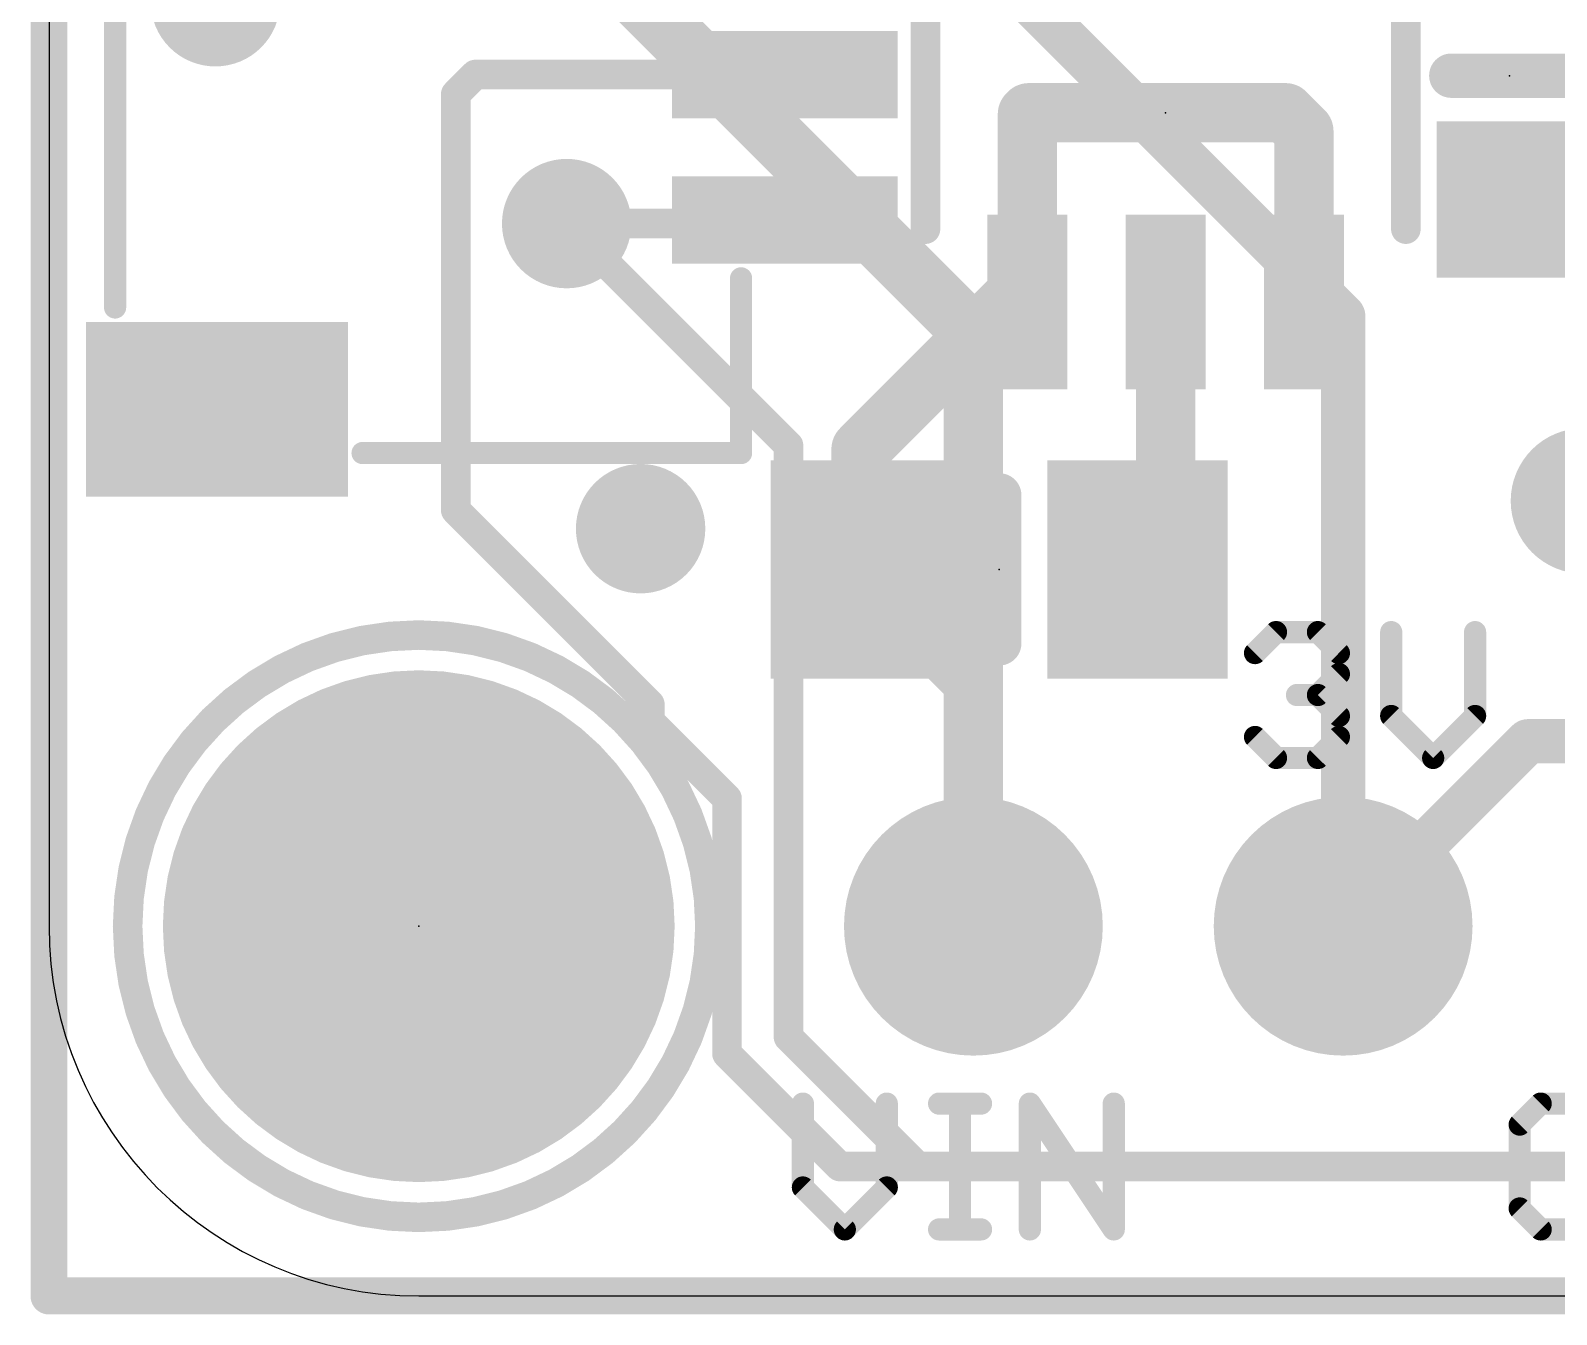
# Model space of a CAD drawing. Extents: x -0.1 to 25.5, y -0.1 to 17.9.
# Drawn here: x -0.13 to 10.36, y -0.13 to 8.69 of the extents above; entities that cross this region are included whole.
import ezdxf

# ---------------------------------------------------------------- set-up
doc = ezdxf.new("R2010")
doc.units = 0
for name, color, linetype in [('1', 12, 'CONTINUOUS'), ('16', 5, 'CONTINUOUS'), ('17', 110, 'CONTINUOUS'), ('18', 110, 'CONTINUOUS'), ('20', 53, 'CONTINUOUS'), ('21', 40, 'CONTINUOUS'), ('23', 40, 'CONTINUOUS')]:
    doc.layers.add(name, color=color, linetype=linetype)

# ---------------------------------------------------------------- blocks, each defined once
blk = doc.blocks.new('RECT')
blk.add_solid([(-0.5, -0.5), (0.5, -0.5), (-0.5, 0.5), (0.5, 0.5)])
blk = doc.blocks.new('PIE')
at = {"const_width": 0.5}
blk.add_lwpolyline([(0, -0.25, 1), (0, 0.25, 1), (0, -0.25)], format="xyb", dxfattribs=at)
blk = doc.blocks.new('ROUNDP')
at = {"const_width": 0.5}
blk.add_lwpolyline([(0, -0.25, 1), (0, 0.25, 1), (0, -0.25)], format="xyb", dxfattribs=at)
blk = doc.blocks.new('ROUNDV')
at = {"const_width": 0.5}
blk.add_lwpolyline([(0, -0.25, 1), (0, 0.25, 1), (0, -0.25)], format="xyb", dxfattribs=at)

msp = doc.modelspace()

# ---------------------------------------------------------------- linework, layer by layer
at = {"layer": '1'}
for points, const_width in [([(0, 0), (0, 17.78)], 0.254), ([(2.929, 8.39), (2.794, 8.255)], 0.2032), ([(5.054, 8.39), (2.929, 8.39)], 0.2032), ([(2.794, 8.255), (2.794, 5.3975)], 0.2032), ([(6.731, 8.128), (6.7208, 8.1178)], 0.4064), ([(6.7208, 8.1178), (6.7208, 6.8279)], 0.4064), ([(8.4938, 8.128), (6.731, 8.128)], 0.4064), ([(8.6208, 8.001), (8.4938, 8.128)], 0.4064), ([(8.6208, 6.8279), (8.6208, 8.001)], 0.4064), ([(5.03, 7.366), (3.556, 7.366)], 0.2032), ([(5.054, 7.39), (5.03, 7.366)], 0.2032), ([(6.5891, 6.8279), (5.5778, 5.8166)], 0.4064), ([(6.7208, 6.8279), (6.5891, 6.8279)], 0.4064), ([(7.6708, 6.8279), (7.6708, 5.1841)], 0.4064), ([(5.5778, 4.9911), (5.5778, 5.8166)], 0.4064), ([(2.794, 5.3975), (4.1275, 4.064)], 0.2032), ([(7.6708, 5.1841), (7.4778, 4.9911)], 0.4064), ([(7.6302, 5.1435), (7.4778, 4.9911)], 0.4064), ([(5.5778, 4.9911), (6.35, 4.2189)], 0.4064), ([(6.35, 4.2189), (6.35, 2.54)], 0.4064), ([(4.1275, 4.064), (4.1275, 3.9472)], 0.2032), ([(4.1275, 3.9472), (4.6576, 3.4171)], 0.2032), ([(8.89, 2.54), (10.16, 3.81)], 0.3048), ([(12.026, 3.81), (10.16, 3.81)], 0.3048), ([(4.6576, 3.4171), (4.6576, 1.6635)], 0.2032), ([(4.6576, 1.6635), (5.4321, 0.889)], 0.2032), ([(5.4321, 0.889), (15.113, 0.889)], 0.2032), ([(25.4, 0), (0, 0)], 0.254)]:
    msp.add_lwpolyline(points, dxfattribs=dict(at, const_width=const_width))
for points, const_width in [([(2.929, 8.4408, 1), (2.929, 8.3392)], 0.1016), ([(2.9649, 8.3541, 1), (2.8931, 8.4259)], 0.1016), ([(5.054, 8.3392, 1), (5.054, 8.4408)], 0.1016), ([(2.8448, 8.255, 1), (2.7432, 8.255)], 0.1016), ([(2.7581, 8.2909, 1), (2.8299, 8.2191)], 0.1016), ([(6.8224, 8.1178, 1), (6.6192, 8.1178)], 0.2032), ([(6.649, 8.1896, 1), (6.7926, 8.046)], 0.2032), ([(6.731, 8.2296, 1), (6.731, 8.0264)], 0.2032), ([(6.8028, 8.0562, 1), (6.6592, 8.1998)], 0.2032), ([(8.5656, 8.1998, 1), (8.422, 8.0562)], 0.2032), ([(8.4938, 8.0264, 1), (8.4938, 8.2296)], 0.2032), ([(8.7224, 8.001, 1), (8.5192, 8.001)], 0.2032), ([(8.549, 7.9292, 1), (8.6926, 8.0728)], 0.2032), ([(3.556, 7.4168, 1), (3.556, 7.3152)], 0.1016), ([(4.9941, 7.4019, 1), (5.0659, 7.3301)], 0.1016), ([(5.0899, 7.3541, 1), (5.0181, 7.4259)], 0.1016), ([(5.03, 7.3152, 1), (5.03, 7.4168)], 0.1016), ([(6.5891, 6.9295, 1), (6.5891, 6.7263)], 0.2032), ([(6.6609, 6.7561, 1), (6.5173, 6.8997)], 0.2032), ([(6.7208, 6.7263, 1), (6.7208, 6.9295)], 0.2032), ([(7.7724, 6.8279, 1), (7.5692, 6.8279)], 0.2032), ([(6.6192, 6.8279, 1), (6.8224, 6.8279)], 0.2032), ([(8.5192, 6.8279, 1), (8.7224, 6.8279)], 0.2032), ([(5.6794, 5.8166, 1), (5.4762, 5.8166)], 0.2032), ([(5.506, 5.8884, 1), (5.6496, 5.7448)], 0.2032), ([(2.8299, 5.4334, 1), (2.7581, 5.3616)], 0.1016), ([(2.7432, 5.3975, 1), (2.8448, 5.3975)], 0.1016), ([(7.702, 5.0717, 1), (7.5584, 5.2153)], 0.2032), ([(7.7426, 5.1123, 1), (7.599, 5.2559)], 0.2032), ([(7.5692, 5.1841, 1), (7.7724, 5.1841)], 0.2032), ([(5.6496, 5.0629, 1), (5.506, 4.9193)], 0.2032), ([(7.406, 5.0629, 1), (7.5496, 4.9193)], 0.2032), ([(7.406, 5.0629, 1), (7.5496, 4.9193)], 0.2032), ([(5.4762, 4.9911, 1), (5.6794, 4.9911)], 0.2032), ([(6.4516, 4.2189, 1), (6.2484, 4.2189)], 0.2032), ([(6.2782, 4.1471, 1), (6.4218, 4.2907)], 0.2032), ([(4.1783, 4.064, 1), (4.0767, 4.064)], 0.1016), ([(4.0916, 4.0281, 1), (4.1634, 4.0999)], 0.1016), ([(4.1634, 3.9832, 1), (4.0916, 3.9113)], 0.1016), ([(4.0767, 3.9472, 1), (4.1783, 3.9472)], 0.1016), ([(10.16, 3.8862, 1), (10.16, 3.7338)], 0.1524), ([(10.2139, 3.7561, 1), (10.1061, 3.8639)], 0.1524), ([(4.7084, 3.4171, 1), (4.6068, 3.4171)], 0.1016), ([(4.6217, 3.3812, 1), (4.6935, 3.4531)], 0.1016), ([(6.2484, 2.54, 1), (6.4516, 2.54)], 0.2032), ([(8.8361, 2.5939, 1), (8.9439, 2.4861)], 0.1524), ([(4.6935, 1.6994, 1), (4.6217, 1.6275)], 0.1016), ([(4.6068, 1.6635, 1), (4.7084, 1.6635)], 0.1016), ([(5.4321, 0.9398, 1), (5.4321, 0.8382)], 0.1016), ([(5.3961, 0.8531, 1), (5.468, 0.9249)], 0.1016), ([(0, 0.0635, 1), (0, -0.0635)], 0.127), ([(-0.0635, 0, 1), (0.0635, 0)], 0.127)]:
    msp.add_lwpolyline(points, format="xyb", dxfattribs=dict(at, const_width=const_width))
at = {"layer": '16'}
for points, const_width in [([(0, 0), (0, 17.78)], 0.254), ([(8.89, 6.731), (4.445, 11.176)], 0.3048), ([(3.556, 9.398), (6.35, 6.604)], 0.4064), ([(3.556, 7.366), (5.08, 5.842)], 0.2032), ([(8.89, 2.54), (8.89, 6.731)], 0.3048), ([(6.35, 6.604), (6.35, 2.54)], 0.4064), ([(5.08, 5.842), (5.08, 1.778)], 0.2032), ([(5.08, 1.778), (5.969, 0.889)], 0.2032), ([(5.969, 0.889), (12.954, 0.889)], 0.2032), ([(25.4, 0), (0, 0)], 0.254)]:
    msp.add_lwpolyline(points, dxfattribs=dict(at, const_width=const_width))
for points, const_width in [([(3.5919, 7.4019, 1), (3.5201, 7.3301)], 0.1016), ([(8.9662, 6.731, 1), (8.8138, 6.731)], 0.1524), ([(8.8361, 6.6771, 1), (8.9439, 6.7849)], 0.1524), ([(6.4516, 6.604, 1), (6.2484, 6.604)], 0.2032), ([(6.2782, 6.5322, 1), (6.4218, 6.6758)], 0.2032), ([(5.1308, 5.842, 1), (5.0292, 5.842)], 0.1016), ([(5.0441, 5.8061, 1), (5.1159, 5.8779)], 0.1016), ([(6.2484, 2.54, 1), (6.4516, 2.54)], 0.2032), ([(8.8138, 2.54, 1), (8.9662, 2.54)], 0.1524), ([(5.1159, 1.8139, 1), (5.0441, 1.7421)], 0.1016), ([(5.0292, 1.778, 1), (5.1308, 1.778)], 0.1016), ([(5.969, 0.9398, 1), (5.969, 0.8382)], 0.1016), ([(5.9331, 0.8531, 1), (6.0049, 0.9249)], 0.1016), ([(0, 0.0635, 1), (0, -0.0635)], 0.127), ([(-0.0635, 0, 1), (0.0635, 0)], 0.127)]:
    msp.add_lwpolyline(points, format="xyb", dxfattribs=dict(at, const_width=const_width))
at = {"layer": '20'}
for p, q in [((0, 15.24), (0, 2.54)), ((2.54, 0), (22.86, 0))]:
    msp.add_line(p, q, dxfattribs=at)
msp.add_arc((2.54, 2.54), 2.54, 180, 270, dxfattribs=at)
at = {"layer": '21'}
for points, const_width in [([(0.454, 10.99), (0.454, 6.79)], 0.1524), ([(6.0208, 8.928), (6.0208, 7.328)], 0.2032), ([(9.3208, 8.928), (9.3208, 7.328)], 0.2032), ([(10.433, 8.382), (9.633, 8.382)], 0.3048), ([(4.754, 6.99), (4.754, 5.79)], 0.1524), ([(4.754, 5.79), (2.154, 5.79)], 0.1524), ([(6.5278, 5.4991), (6.5278, 4.4831)], 0.3048), ([(8.2847, 4.416), (8.4287, 4.56)], 0.1524), ([(8.4287, 4.56), (8.7169, 4.56)], 0.1524), ([(8.7169, 4.56), (8.8609, 4.416)], 0.1524), ([(9.2202, 4.56), (9.2202, 3.9838)], 0.1524), ([(9.7964, 3.9838), (9.7964, 4.56)], 0.1524), ([(8.8609, 4.416), (8.8609, 4.2719)], 0.1524), ([(8.8609, 4.2719), (8.7169, 4.1279)], 0.1524), ([(8.7169, 4.1279), (8.5728, 4.1279)], 0.1524), ([(8.7169, 4.1279), (8.8609, 3.9838)], 0.1524), ([(8.8609, 3.9838), (8.8609, 3.8398)], 0.1524), ([(9.2202, 3.9838), (9.5083, 3.6957)], 0.1524), ([(9.5083, 3.6957), (9.7964, 3.9838)], 0.1524), ([(8.4287, 3.6957), (8.2847, 3.8398)], 0.1524), ([(8.8609, 3.8398), (8.7169, 3.6957)], 0.1524), ([(8.7169, 3.6957), (8.4287, 3.6957)], 0.1524), ([(5.1788, 1.3215), (5.1788, 0.7453)], 0.1524), ([(5.7551, 0.7453), (5.7551, 1.3215)], 0.1524), ([(6.1144, 1.3215), (6.4025, 1.3215)], 0.1524), ([(6.2584, 0.4572), (6.2584, 1.3215)], 0.1524), ([(6.738, 0.4572), (6.738, 1.3215)], 0.1524), ([(6.738, 1.3215), (7.3143, 0.4572)], 0.1524), ([(7.3143, 0.4572), (7.3143, 1.3215)], 0.1524), ([(10.247, 1.3215), (10.1029, 1.1775)], 0.1524), ([(10.5351, 1.3215), (10.247, 1.3215)], 0.1524), ([(10.1029, 1.1775), (10.1029, 0.6013)], 0.1524), ([(10.6791, 0.8894), (10.391, 0.8894)], 0.1524), ([(5.1788, 0.7453), (5.467, 0.4572)], 0.1524), ([(5.467, 0.4572), (5.7551, 0.7453)], 0.1524), ([(10.1029, 0.6013), (10.247, 0.4572)], 0.1524), ([(6.1144, 0.4572), (6.4025, 0.4572)], 0.1524), ([(10.247, 0.4572), (10.5351, 0.4572)], 0.1524)]:
    msp.add_lwpolyline(points, dxfattribs=dict(at, const_width=const_width))
for points, const_width in [([(9.633, 8.4582, 1), (9.633, 8.3058)], 0.1524), ([(5.97, 7.328, 1), (6.0716, 7.328)], 0.1016), ([(9.27, 7.328, 1), (9.3716, 7.328)], 0.1016), ([(4.7921, 6.99, 1), (4.7159, 6.99)], 0.0762), ([(0.4159, 6.79, 1), (0.4921, 6.79)], 0.0762), ([(2.154, 5.8281, 1), (2.154, 5.7519)], 0.0762), ([(4.7159, 5.79, 1), (4.7921, 5.79)], 0.0762), ([(4.754, 5.7519, 1), (4.754, 5.8281)], 0.0762), ([(6.604, 5.4991, 1), (6.4516, 5.4991)], 0.1524), ([(2.54, 0.54, 1), (2.54, 4.54, 1), (2.54, 0.54)], 0.2032), ([(8.4287, 4.5981, 1), (8.4287, 4.5219)], 0.0762), ([(8.4557, 4.5331, 1), (8.4018, 4.587)], 0.0762), ([(8.7438, 4.587, 1), (8.6899, 4.5331)], 0.0762), ([(8.7169, 4.5219, 1), (8.7169, 4.5981)], 0.0762), ([(9.2583, 4.56, 1), (9.1821, 4.56)], 0.0762), ([(9.8345, 4.56, 1), (9.7583, 4.56)], 0.0762), ([(6.4516, 4.4831, 1), (6.604, 4.4831)], 0.1524), ([(8.2577, 4.4429, 1), (8.3116, 4.389)], 0.0762), ([(8.899, 4.416, 1), (8.8228, 4.416)], 0.0762), ([(8.834, 4.389, 1), (8.8878, 4.4429)], 0.0762), ([(8.8228, 4.2719, 1), (8.899, 4.2719)], 0.0762), ([(8.8878, 4.245, 1), (8.834, 4.2989)], 0.0762), ([(8.5728, 4.166, 1), (8.5728, 4.0898)], 0.0762), ([(8.7438, 4.1548, 1), (8.6899, 4.1009)], 0.0762), ([(8.7169, 4.0898, 1), (8.7169, 4.166)], 0.0762), ([(8.6899, 4.1548, 1), (8.7438, 4.1009)], 0.0762), ([(8.899, 3.9838, 1), (8.8228, 3.9838)], 0.0762), ([(8.834, 3.9569, 1), (8.8878, 4.0108)], 0.0762), ([(9.2471, 4.0108, 1), (9.1933, 3.9569)], 0.0762), ([(9.1821, 3.9838, 1), (9.2583, 3.9838)], 0.0762), ([(9.7583, 3.9838, 1), (9.8345, 3.9838)], 0.0762), ([(9.8234, 3.9569, 1), (9.7695, 4.0108)], 0.0762), ([(8.3116, 3.8667, 1), (8.2577, 3.8128)], 0.0762), ([(8.8878, 3.8128, 1), (8.834, 3.8667)], 0.0762), ([(8.8228, 3.8398, 1), (8.899, 3.8398)], 0.0762), ([(8.4287, 3.7338, 1), (8.4287, 3.6576)], 0.0762), ([(8.4018, 3.6688, 1), (8.4557, 3.7226)], 0.0762), ([(8.6899, 3.7226, 1), (8.7438, 3.6688)], 0.0762), ([(8.7169, 3.6576, 1), (8.7169, 3.7338)], 0.0762), ([(9.4814, 3.7226, 1), (9.5353, 3.6688)], 0.0762), ([(9.4814, 3.6688, 1), (9.5353, 3.7226)], 0.0762), ([(5.2169, 1.3215, 1), (5.1407, 1.3215)], 0.0762), ([(5.7932, 1.3215, 1), (5.717, 1.3215)], 0.0762), ([(6.1144, 1.3596, 1), (6.1144, 1.2834)], 0.0762), ([(6.2965, 1.3215, 1), (6.2203, 1.3215)], 0.0762), ([(6.4025, 1.2834, 1), (6.4025, 1.3596)], 0.0762), ([(6.7697, 1.3427, 1), (6.7063, 1.3004)], 0.0762), ([(6.7761, 1.3215, 1), (6.6999, 1.3215)], 0.0762), ([(7.3524, 1.3215, 1), (7.2762, 1.3215)], 0.0762), ([(10.247, 1.3596, 1), (10.247, 1.2834)], 0.0762), ([(10.2739, 1.2946, 1), (10.22, 1.3485)], 0.0762), ([(10.141, 1.1775, 1), (10.0648, 1.1775)], 0.0762), ([(10.076, 1.2044, 1), (10.1299, 1.1505)], 0.0762), ([(10.391, 0.9275, 1), (10.391, 0.8513)], 0.0762), ([(5.2058, 0.7723, 1), (5.1519, 0.7184)], 0.0762), ([(5.1407, 0.7453, 1), (5.2169, 0.7453)], 0.0762), ([(5.717, 0.7453, 1), (5.7932, 0.7453)], 0.0762), ([(5.782, 0.7184, 1), (5.7281, 0.7723)], 0.0762), ([(10.1299, 0.6282, 1), (10.076, 0.5743)], 0.0762), ([(10.0648, 0.6013, 1), (10.141, 0.6013)], 0.0762), ([(6.1144, 0.4953, 1), (6.1144, 0.4191)], 0.0762), ([(6.4025, 0.4191, 1), (6.4025, 0.4953)], 0.0762), ([(10.247, 0.4953, 1), (10.247, 0.4191)], 0.0762), ([(5.44, 0.4841, 1), (5.4939, 0.4303)], 0.0762), ([(5.44, 0.4303, 1), (5.4939, 0.4841)], 0.0762), ([(6.2203, 0.4572, 1), (6.2965, 0.4572)], 0.0762), ([(6.6999, 0.4572, 1), (6.7761, 0.4572)], 0.0762), ([(7.2762, 0.4572, 1), (7.3524, 0.4572)], 0.0762), ([(7.2826, 0.4361, 1), (7.346, 0.4783)], 0.0762), ([(10.22, 0.4303, 1), (10.2739, 0.4841)], 0.0762)]:
    msp.add_lwpolyline(points, format="xyb", dxfattribs=dict(at, const_width=const_width))
at = {"layer": '23'}
for p in [(10.033, 8.382), (7.6708, 8.128), (6.5278, 4.9911), (2.54, 2.54)]:
    msp.add_point(p, dxfattribs=at)

# ---------------------------------------------------------------- block references
at = {"layer": '1'}
for p, xscale, yscale in [((5.054, 8.39), 1.55, 0.6), ((5.054, 7.39), 1.55, 0.6), ((6.7208, 6.8279), 0.55, 1.2), ((7.6708, 6.8279), 0.55, 1.2), ((8.6208, 6.8279), 0.55, 1.2), ((1.154, 6.09), 1.8, 1.2), ((5.5778, 4.9911), 1.24, 1.5), ((7.4778, 4.9911), 1.24, 1.5)]:
    msp.add_blockref('RECT', p, dxfattribs=dict(at, xscale=xscale, yscale=yscale))
at = {"layer": '1', "xscale": 1.075, "rotation": 270}
msp.add_blockref('RECT', (10.033, 7.532), dxfattribs=at)
at = {"layer": '1'}
msp.add_blockref('PIE', (10.541, 5.461), dxfattribs=at)
at = {"layer": '17', "xscale": 3.516, "yscale": 3.516}
msp.add_blockref('ROUNDP', (2.54, 2.54), dxfattribs=at)
msp.add_blockref('ROUNDP', (2.54, 2.54), dxfattribs=at)
at = {"layer": '17', "xscale": 1.778, "yscale": 1.778, "rotation": 90}
for p in [(6.35, 2.54), (6.35, 2.54), (8.89, 2.54), (8.89, 2.54)]:
    msp.add_blockref('ROUNDP', p, dxfattribs=at)
at = {"layer": '18', "xscale": 0.889, "yscale": 0.889}
for p in [(1.143, 8.89), (1.143, 8.89), (3.556, 7.366), (3.556, 7.366), (4.064, 5.2705), (4.064, 5.2705)]:
    msp.add_blockref('ROUNDV', p, dxfattribs=at)

doc.saveas('drawing.dxf')
